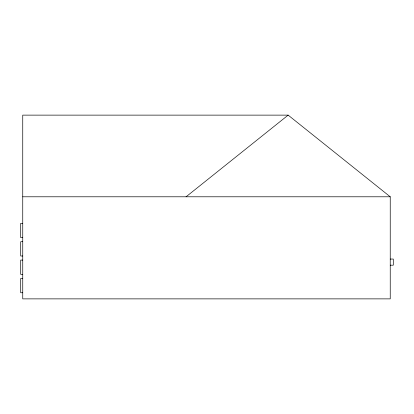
<?xml version="1.0" encoding="UTF-8"?>
<svg xmlns="http://www.w3.org/2000/svg" width="414" height="414" viewBox="0 0 414 414"><rect width="100%" height="100%" fill="white"/><g stroke="black" fill="none" stroke-linecap="round" stroke-linejoin="round"><path stroke-width="0.62" d="M186.072 196.79L288.154 115.128L390.236 196.79L390.236 298.872L22.744 298.872L22.744 115.128L288.154 115.128M22.744 196.79L390.236 196.79M22.744 223.332L20.7 223.332L20.7 237.626L22.744 237.626M22.744 241.709L20.7 241.709L20.7 255.997L22.744 255.997M390.236 259.06L393.3 259.06L393.3 265.188L390.236 265.188M22.744 260.085L20.7 260.085L20.7 274.373L22.744 274.373M22.744 278.456L20.7 278.456L20.7 292.75L22.744 292.75"/></g></svg>
